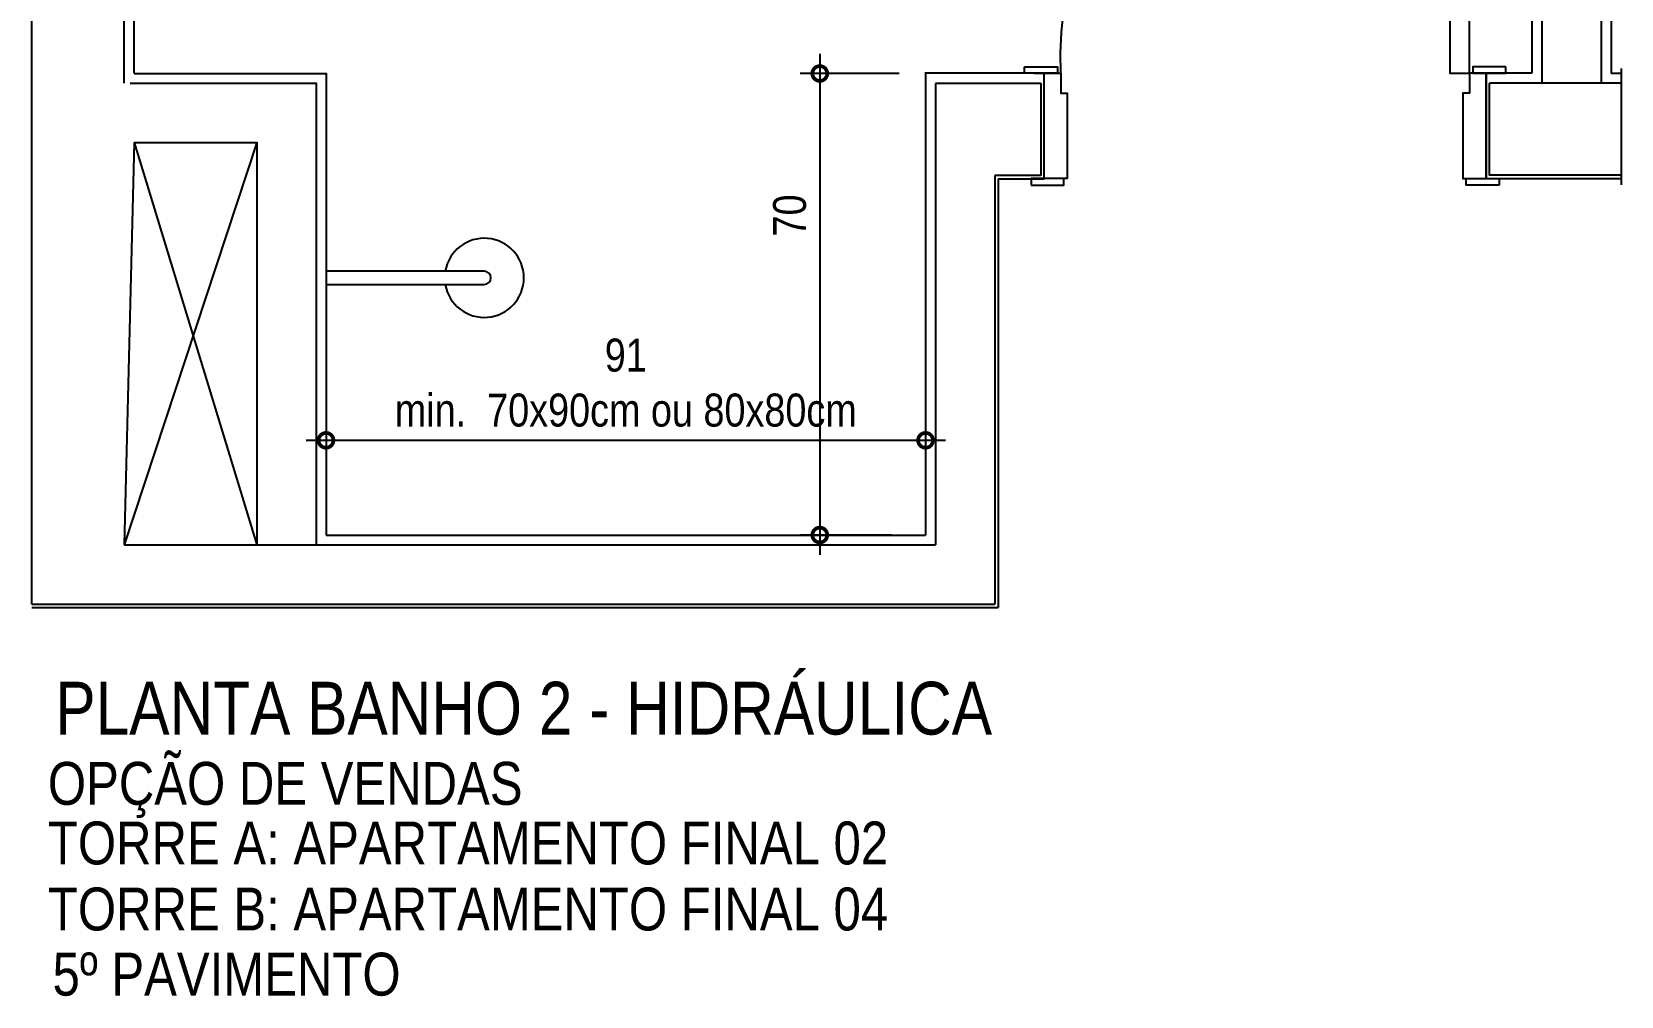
# Model space of a CAD drawing. Header units: metres. Extents: x 3 to 168, y -142 to 28.
# Drawn here: x 67.616 to 70.026, y -97.562 to -96.1 of the extents above; entities that cross this region are included whole.
import ezdxf

# ---------------------------------------------------------------- set-up
doc = ezdxf.new("R2010")
doc.units = ezdxf.units.M
doc.linetypes.add('DASHEDX2', pattern=[1.5, 1, -0.5])
for name, color, linetype in [('ARQ-ALV ACAB', 4, 'Continuous'), ('ARQ-ALV OSSO', 5, 'Continuous'), ('ARQ-AUX', 7, 'Continuous'), ('ARQ-AUX1', 1, 'Continuous'), ('ARQ-CAX @ 1', 1, 'Continuous'), ('ARQ-DIM', 2, 'Continuous'), ('ARQ-HID', 2, 'Continuous'), ('ARQ-PRJ', 7, 'DASHEDX2'), ('ARQ-TXT', 2, 'Continuous')]:
    doc.layers.add(name, color=color, linetype=linetype)
doc.styles.add('Adesa', font='ARIALN.TTF')
doc.dimstyles.new('ADESA 1-0025', dxfattribs={"dimtxt": 0.05, "dimasz": 0.045, "dimexe": 0.03, "dimexo": 0.04, "dimgap": 0.02, "dimtad": 1, "dimtoh": 1, "dimdec": 0, "dimlfac": 100, "dimzin": 4, "dimtxsty": 'Adesa', "dimblk": 'DOTSMALL', "dimcen": 1, "dimdle": 0.03, "dimclrd": 1, "dimclre": 1, "dimclrt": 256, "dimazin": 1, "dimtm": 1e-09, "dimtfac": 1, "dimtdec": 0, "dimtix": 1, "dimtmove": 2, "dimatfit": 0, "dimldrblk": 'DOTSMALL', "dimfxl": 0.8, "dimtvp": 2, "dimtolj": 1, "dimtzin": 0, "dimarcsym": 0})

# ---------------------------------------------------------------- blocks, each defined once
blk = doc.blocks.new('*U237')
for points in [[(-0.665, 0.0197), (-0.615, 0.0197), (-0.615, 0.0097), (-0.665, 0.0097)], [(0.045, 0.0197), (-0.005, 0.0197), (-0.005, 0.0097), (0.045, 0.0097)], [(-0.675, -0.16), (-0.625, -0.16), (-0.625, -0.15), (-0.675, -0.15)], [(0, -0.15), (0, -0.77), (-0.03, -0.77), (-0.03, -0.15)], [(0.055, -0.16), (0.005, -0.16), (0.005, -0.15), (0.055, -0.15)]]:
    blk.add_lwpolyline(points, close=True)
for points in [[(-0.66, -0.15), (-0.62, -0.15), (-0.62, -0.12), (-0.61, -0.12), (-0.61, 0.0097), (-0.645, 0.0097), (-0.645, -0.15)], [(0.04, -0.15), (0, -0.15), (0, -0.12), (-0.01, -0.12), (-0.01, 0.0097), (0.025, 0.0097), (0.025, -0.15)]]:
    blk.add_lwpolyline(points)
at = {"layer": 'ARQ-PRJ'}
blk.add_arc((-0.0179, -0.1679), 0.6024, 178.2986, 271.7014, dxfattribs=at)
blk = doc.blocks.new('CHUVEIRO')
at = {"ltscale": 0.025}
blk.add_lwpolyline([(-0.01, -0.24, 1), (0.01, -0.24), (0.01, 0), (-0.01, 0)], format="xyb", close=True, dxfattribs=at)
blk.add_arc((0, -0.24), 0.06, 99.5942, 80.4061, dxfattribs=at)
blk = doc.blocks.new('_DotSmall')
at = {"color": 0, "linetype": 'ByBlock', "const_width": 0.5}
blk.add_lwpolyline([(-0.0625, 0, 1), (0.0625, 0, 1)], format="xyb", close=True, dxfattribs=at)
blk = doc.blocks.new('*D266')
at = {"layer": 'ARQ-DIM', "color": 1, "lineweight": -2, "transparency": 16777216}
for p, q in [((68.9712, -96.2033), (68.9712, -96.7495)), ((68.0621, -96.4235), (68.0621, -96.7495)), ((69.0012, -96.7195), (68.0321, -96.7195))]:
    blk.add_line(p, q, dxfattribs=at)
at = {"layer": 'Defpoints', "color": 0, "transparency": 16777216}
for p in [(68.9712, -96.1633, 0), (68.0621, -96.3835, 0), (68.0621, -96.7195)]:
    blk.add_point(p, dxfattribs=at)
at = {"layer": 'ARQ-DIM', "color": 1, "lineweight": -2, "transparency": 16777216, "xscale": 0.045, "yscale": 0.045, "zscale": 0.045, "rotation": 180}
blk.add_blockref('_DotSmall', (68.0621, -96.7195), dxfattribs=at)
at = {"layer": 'ARQ-DIM', "color": 1, "lineweight": -2, "transparency": 16777216, "xscale": 0.045, "yscale": 0.045, "zscale": 0.045}
blk.add_blockref('_DotSmall', (68.9712, -96.7195), dxfattribs=at)
at = {"layer": 'ARQ-DIM', "transparency": 16777216, "insert": (68.5166, -96.6323), "char_height": 0.05, "attachment_point": 5, "style": 'Adesa'}
blk.add_mtext('\\A1;91\\Pmin.  70x90cm ou 80x80cm', dxfattribs=at)
blk = doc.blocks.new('*D267')
at = {"layer": 'ARQ-DIM', "color": 1, "lineweight": -2, "transparency": 16777216}
for p, q in [((68.8108, -96.1333), (68.8108, -96.8931)), ((68.9312, -96.1633), (68.7808, -96.1633)), ((68.9199, -96.8631), (68.7808, -96.8631))]:
    blk.add_line(p, q, dxfattribs=at)
at = {"layer": 'Defpoints', "color": 0, "transparency": 16777216}
for p in [(68.9712, -96.1633, 0), (68.8108, -96.8631), (68.9599, -96.8631)]:
    blk.add_point(p, dxfattribs=at)
at = {"layer": 'ARQ-DIM', "color": 1, "lineweight": -2, "transparency": 16777216, "xscale": 0.045, "yscale": 0.045, "zscale": 0.045}
for p, rotation in [((68.8108, -96.1633), 90), ((68.8108, -96.8631), 270)]:
    blk.add_blockref('_DotSmall', p, dxfattribs=dict(at, rotation=rotation))
at = {"layer": 'ARQ-DIM', "transparency": 16777216, "insert": (68.7653, -96.3785), "char_height": 0.05, "attachment_point": 5, "rotation": 90, "style": 'Adesa'}
blk.add_mtext('\\A1;70', dxfattribs=at)
blk = doc.blocks.new('AREAS MOLHADAS')
at = {"layer": 'ARQ-ALV ACAB'}
for p, q in [((69.1511, -96.163, 0), (68.9699, -96.1629, 0)), ((68.9712, -96.1633, 0), (68.9712, -96.8631, 0)), ((69.1511, -96.313, 0), (69.1511, -96.163, 0)), ((69.0812, -96.3228, 0), (69.0812, -96.9731, 0)), ((69.0812, -96.323, 0), (69.1511, -96.323, 0))]:
    blk.add_line(p, q, dxfattribs=at)
for points in [[(70.0108, -94.9083), (70.0108, -96.1631)], [(67.7709, -96.163), (67.7706, -94.9233), (69.8908, -94.9232)], [(69.8908, -94.9233), (69.8907, -96.163)], [(67.7709, -96.1631), (68.0621, -96.1631), (68.0621, -96.8631)], [(69.8907, -96.163), (69.8211, -96.163), (69.8211, -96.3226), (70.026, -96.3226)], [(70.026, -96.1631), (70.0108, -96.1631)]]:
    blk.add_lwpolyline(points, dxfattribs=at)
at = {"layer": 'ARQ-ALV ACAB', "elevation": 0}
for points in [[(68.0621, -96.8631), (68.9712, -96.8631)], [(67.6159, -96.9731), (69.0812, -96.9731)]]:
    blk.add_lwpolyline(points, dxfattribs=at)
at = {"layer": 'ARQ-ALV OSSO'}
for p, q in [((68.9862, -96.178, 0), (69.1461, -96.178, 0)), ((68.9862, -96.1783, 0), (68.9862, -96.8781, 0)), ((69.1461, -96.178, 0), (69.1461, -96.318, 0)), ((69.0762, -96.3178, 0), (69.0762, -96.9681, 0)), ((69.1461, -96.318, 0), (69.0762, -96.318, 0))]:
    blk.add_line(p, q, dxfattribs=at)
at = {"layer": 'ARQ-ALV OSSO', "elevation": 0}
for points in [[(67.6159, -96.9681), (67.6159, -94.7683)], [(70.026, -96.1781), (69.8261, -96.178)], [(67.7559, -96.8781), (68.9862, -96.8781)], [(67.6159, -96.9681), (69.0762, -96.9681)]]:
    blk.add_lwpolyline(points, dxfattribs=at)
at = {"layer": 'ARQ-ALV OSSO'}
for points in [[(69.9956, -94.7683), (69.9958, -96.1779)], [(67.7559, -96.178), (67.7556, -94.9083), (69.9956, -94.9083)], [(69.9058, -94.9083), (69.9057, -96.178)], [(67.7652, -96.1781), (68.0471, -96.1781), (68.0471, -96.8781)], [(70.026, -96.3176), (69.8262, -96.3176), (69.8261, -96.178)], [(67.7709, -96.2681), (67.7559, -96.8781)], [(67.7709, -96.2681), (67.9571, -96.2681), (67.9571, -96.8781)]]:
    blk.add_lwpolyline(points, dxfattribs=at)
at = {"layer": 'ARQ-AUX'}
blk.add_lwpolyline([(70.026, -96.1558), (70.026, -96.3319)], dxfattribs=at)
at = {"layer": 'ARQ-AUX1'}
for points in [[(67.9571, -96.2681), (67.7559, -96.8781)], [(67.7709, -96.2681), (67.9571, -96.8781)]]:
    blk.add_lwpolyline(points, dxfattribs=at)
at = {"layer": 'ARQ-CAX @ 1', "xscale": -1, "rotation": 180}
blk.add_blockref('*U237', (69.7961, -96.313, 0), dxfattribs=at)
at = {"layer": 'ARQ-HID', "lineweight": -2, "rotation": 89.99999999999999}
blk.add_blockref('CHUVEIRO', (68.0621, -96.4731), dxfattribs=at)
at = {"layer": 'ARQ-TXT', "ltscale": 0.5, "style": 'Adesa'}
blk.add_text('PLANTA BANHO 2 - HIDRÁULICA', height=0.08, dxfattribs=at).set_placement((67.6516, -97.1656, 0))
at = {"layer": 'ARQ-TXT', "style": 'Adesa'}
for s, p in [('OPÇÃO DE VENDAS', (67.6403, -97.2721, 217.9394)), ('TORRE A: APARTAMENTO FINAL 02', (67.6403, -97.3625, 217.9394)), ('TORRE B: APARTAMENTO FINAL 04 ', (67.6403, -97.4626, 217.9394)), ('5º PAVIMENTO', (67.6474, -97.5614, 326.9091))]:
    blk.add_text(s, height=0.065, dxfattribs=at).set_placement(p)
at = {"layer": 'ARQ-DIM'}
dim = blk.add_linear_dim(base=(68.8108, -96.8631, 0), p1=(68.9712, -96.1633, 0), p2=(68.9599, -96.8631, 0), angle=90, dimstyle='ADESA 1-0025', dxfattribs=at)
dim.commit()
dim.dimension.update_dxf_attribs({"geometry": '*D267', "text_midpoint": (68.7653, -96.3785, 0), "dimtype": 128})
dim = blk.add_linear_dim(base=(68.0621, -96.7195), p1=(68.9712, -96.1633, 0), p2=(68.0621, -96.3835, 0), angle=180, text='<>\\Pmin.  70x90cm ou 80x80cm', dimstyle='ADESA 1-0025', dxfattribs=at)
dim.commit()
dim.dimension.update_dxf_attribs({"geometry": '*D266', "text_midpoint": (68.5166, -96.6323)})

msp = doc.modelspace()

# ---------------------------------------------------------------- block references
msp.add_blockref('AREAS MOLHADAS', (0, 0))

doc.saveas('drawing.dxf')
